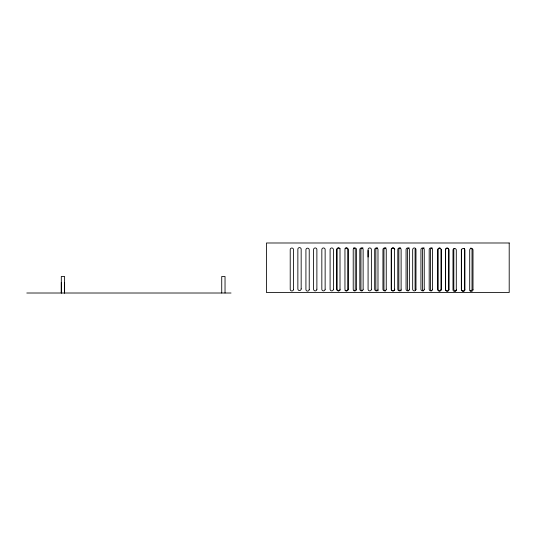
<?xml version="1.0" encoding="UTF-8"?>
<svg xmlns="http://www.w3.org/2000/svg" width="536" height="536" viewBox="0 0 536 536"><rect width="100%" height="100%" fill="white"/><g stroke="black" fill="none" stroke-linecap="round" stroke-linejoin="round"><path stroke-width="0.8" d="M61.305 282.459L61.305 293.004L61.305 276.489L64.608 276.489L64.608 293.004L64.608 282.459M368.078 250.419L368.078 257.025M26.8 293.011L231.023 293.011M445.47 249.595L445.47 289.232A1.655 1.655 0 0 0 447.125 290.887A1.655 1.655 0 0 0 448.773 289.232L448.773 249.595A1.655 1.655 0 0 0 448.29 248.429M225.033 293.011L225.033 276.496L221.73 276.496L221.73 293.011M461.389 249.166A1.655 1.655 0 0 0 461.335 249.595L461.335 289.232A1.655 1.655 0 0 0 462.983 290.887A1.655 1.655 0 0 0 464.638 289.232L464.638 249.595A1.655 1.655 0 0 0 464.578 249.166M464.156 248.429A1.655 1.655 0 0 1 464.417 248.771M470.796 248A1.655 1.655 0 0 1 472.022 249.595L472.022 289.232A1.655 1.655 0 0 1 469.945 290.834M456.303 290.666A1.655 1.655 0 0 1 453.825 289.232L453.825 249.595A1.655 1.655 0 0 1 454.307 248.429M445.691 248.771A1.655 1.655 0 0 1 445.959 248.429M446.3 248.168A1.655 1.655 0 0 1 447.949 248.168M440.163 248A1.655 1.655 0 0 0 438.086 249.595L438.086 289.232A1.655 1.655 0 0 0 439.741 290.887A1.655 1.655 0 0 0 441.389 289.232L441.389 249.595A1.655 1.655 0 0 0 441.336 249.166M431.802 290.834A1.655 1.655 0 0 1 430.582 289.232L430.582 249.595A1.655 1.655 0 0 1 432.23 247.947M423.695 290.834A1.655 1.655 0 0 1 422.469 289.232L422.469 249.595A1.655 1.655 0 0 1 424.117 247.947M415.568 290.405A1.655 1.655 0 0 1 415.078 289.232L415.078 249.595A1.655 1.655 0 0 1 415.568 248.429M408.8 290.834A1.655 1.655 0 0 1 407.574 289.232L407.574 249.595A1.655 1.655 0 0 1 409.229 247.947M401.323 290.666A1.655 1.655 0 0 1 400.928 290.834M400.07 290.834A1.655 1.655 0 0 1 398.851 289.232L398.851 249.595A1.655 1.655 0 0 1 400.499 247.947M394.764 249.595A1.655 1.655 0 0 0 393.116 247.947A1.655 1.655 0 0 0 391.461 249.595L391.461 289.232A1.655 1.655 0 0 0 393.116 290.887A1.655 1.655 0 0 0 394.764 289.232M385.605 290.887A1.655 1.655 0 0 1 383.957 289.232L383.957 249.595A1.655 1.655 0 0 1 386.034 248M378.322 290.666A1.655 1.655 0 0 1 377.92 290.834M377.069 290.834A1.655 1.655 0 0 1 375.843 289.232L375.843 249.595A1.655 1.655 0 0 1 377.498 247.947M362.175 290.834A1.655 1.655 0 0 1 360.949 289.232L360.949 249.595A1.655 1.655 0 0 1 363.033 248M354.015 290.834A1.655 1.655 0 0 0 355.234 289.232L355.234 249.595A1.655 1.655 0 0 0 353.586 247.947M346.196 290.887A1.655 1.655 0 0 0 347.851 289.232L347.851 249.595A1.655 1.655 0 0 0 345.03 248.429M345.774 290.834A1.655 1.655 0 0 1 345.03 290.405M340.119 290.063A1.655 1.655 0 0 1 337.037 289.232L337.037 249.595A1.655 1.655 0 0 1 339.516 248.168M339.858 248.429A1.655 1.655 0 0 1 340.119 248.771M509.2 242.989L266.466 242.989L266.466 292.535L509.2 292.535L509.2 242.989M473.007 289.695L473.007 250.057A1.655 1.655 0 0 0 471.358 248.403A1.655 1.655 0 0 0 469.704 250.057L469.704 289.695A1.655 1.655 0 0 0 471.358 291.343A1.655 1.655 0 0 0 473.007 289.695M464.88 289.748L464.88 250.111A1.655 1.655 0 0 0 463.231 248.456A1.655 1.655 0 0 0 461.576 250.111L461.576 289.748A1.655 1.655 0 0 0 463.231 291.403A1.655 1.655 0 0 0 464.88 289.748M456.29 289.768L456.29 250.131A1.655 1.655 0 0 0 454.635 248.476A1.655 1.655 0 0 0 452.987 250.131L452.987 289.768A1.655 1.655 0 0 0 454.635 291.416A1.655 1.655 0 0 0 456.29 289.768M448.92 289.628L448.92 249.984A1.655 1.655 0 0 0 447.265 248.335A1.655 1.655 0 0 0 445.617 249.984L445.617 289.628A1.655 1.655 0 0 0 447.265 291.276A1.655 1.655 0 0 0 448.92 289.628M440.994 289.48L440.994 249.843A1.655 1.655 0 0 0 439.346 248.195A1.655 1.655 0 0 0 437.691 249.843L437.691 289.48A1.655 1.655 0 0 0 439.346 291.135A1.655 1.655 0 0 0 440.994 289.48M432.492 289.232L432.492 249.595A1.655 1.655 0 0 0 430.844 247.947A1.655 1.655 0 0 0 429.189 249.595L429.189 289.232A1.655 1.655 0 0 0 430.844 290.887A1.655 1.655 0 0 0 432.492 289.232M424.237 289.232L424.237 249.595A1.655 1.655 0 0 0 422.582 247.947A1.655 1.655 0 0 0 420.934 249.595L420.934 289.232A1.655 1.655 0 0 0 422.582 290.887A1.655 1.655 0 0 0 424.237 289.232M415.976 289.232L415.976 249.595A1.655 1.655 0 0 0 414.328 247.947A1.655 1.655 0 0 0 412.673 249.595L412.673 289.232A1.655 1.655 0 0 0 414.328 290.887A1.655 1.655 0 0 0 415.976 289.232M409.37 289.232L409.37 249.595A1.655 1.655 0 0 0 407.722 247.947A1.655 1.655 0 0 0 406.067 249.595L406.067 289.232A1.655 1.655 0 0 0 407.722 290.887A1.655 1.655 0 0 0 409.37 289.232M401.116 289.232L401.116 249.595A1.655 1.655 0 0 0 399.461 247.947A1.655 1.655 0 0 0 397.812 249.595L397.812 289.232A1.655 1.655 0 0 0 399.461 290.887A1.655 1.655 0 0 0 401.116 289.232M394.509 289.232L394.509 249.595A1.655 1.655 0 0 0 392.855 247.947A1.655 1.655 0 0 0 391.206 249.595L391.206 289.232A1.655 1.655 0 0 0 392.855 290.887A1.655 1.655 0 0 0 394.509 289.232M386.248 289.232L386.248 249.595A1.655 1.655 0 0 0 384.6 247.947A1.655 1.655 0 0 0 382.945 249.595L382.945 289.232A1.655 1.655 0 0 0 384.6 290.887A1.655 1.655 0 0 0 386.248 289.232M377.987 289.232L377.987 249.595A1.655 1.655 0 0 0 376.339 247.947A1.655 1.655 0 0 0 374.684 249.595L374.684 289.232A1.655 1.655 0 0 0 376.339 290.887A1.655 1.655 0 0 0 377.987 289.232M371.381 289.232L371.381 249.595A1.655 1.655 0 0 0 369.733 247.947A1.655 1.655 0 0 0 368.078 249.595L368.078 289.232A1.655 1.655 0 0 0 369.733 290.887A1.655 1.655 0 0 0 371.381 289.232M363.127 289.232L363.127 249.595A1.655 1.655 0 0 0 361.472 247.947A1.655 1.655 0 0 0 359.823 249.595L359.823 289.232A1.655 1.655 0 0 0 361.472 290.887A1.655 1.655 0 0 0 363.127 289.232M356.52 289.232L356.52 249.595A1.655 1.655 0 0 0 354.865 247.947A1.655 1.655 0 0 0 353.217 249.595L353.217 289.232A1.655 1.655 0 0 0 354.865 290.887A1.655 1.655 0 0 0 356.52 289.232M348.259 289.232L348.259 249.595A1.655 1.655 0 0 0 346.611 247.947A1.655 1.655 0 0 0 344.956 249.595L344.956 289.232A1.655 1.655 0 0 0 346.611 290.887A1.655 1.655 0 0 0 348.259 289.232M340.005 289.232L340.005 249.595A1.655 1.655 0 0 0 338.35 247.947A1.655 1.655 0 0 0 336.702 249.595L336.702 289.232A1.655 1.655 0 0 0 338.35 290.887A1.655 1.655 0 0 0 340.005 289.232M333.399 289.232L333.399 249.595A1.655 1.655 0 0 0 331.744 247.947A1.655 1.655 0 0 0 330.096 249.595L330.096 289.232A1.655 1.655 0 0 0 331.744 290.887A1.655 1.655 0 0 0 333.399 289.232M325.138 289.232L325.138 249.595A1.655 1.655 0 0 0 323.489 247.947A1.655 1.655 0 0 0 321.835 249.595L321.835 289.232A1.655 1.655 0 0 0 323.489 290.887A1.655 1.655 0 0 0 325.138 289.232M316.883 289.232L316.883 249.595A1.655 1.655 0 0 0 315.228 247.947A1.655 1.655 0 0 0 313.58 249.595L313.58 289.232A1.655 1.655 0 0 0 315.228 290.887A1.655 1.655 0 0 0 316.883 289.232M309.225 289.46L309.225 249.823A1.655 1.655 0 0 0 307.57 248.168A1.655 1.655 0 0 0 305.922 249.823L305.922 289.46A1.655 1.655 0 0 0 307.57 291.115A1.655 1.655 0 0 0 309.225 289.46M301.165 288.897L301.165 249.253A1.655 1.655 0 0 0 299.51 247.605A1.655 1.655 0 0 0 297.862 249.253L297.862 288.897A1.655 1.655 0 0 0 299.51 290.546A1.655 1.655 0 0 0 301.165 288.897M293.52 289.319L293.52 249.675A1.655 1.655 0 0 0 291.865 248.027A1.655 1.655 0 0 0 290.217 249.675L290.217 289.319A1.655 1.655 0 0 0 291.865 290.968A1.655 1.655 0 0 0 293.52 289.319"/></g></svg>
